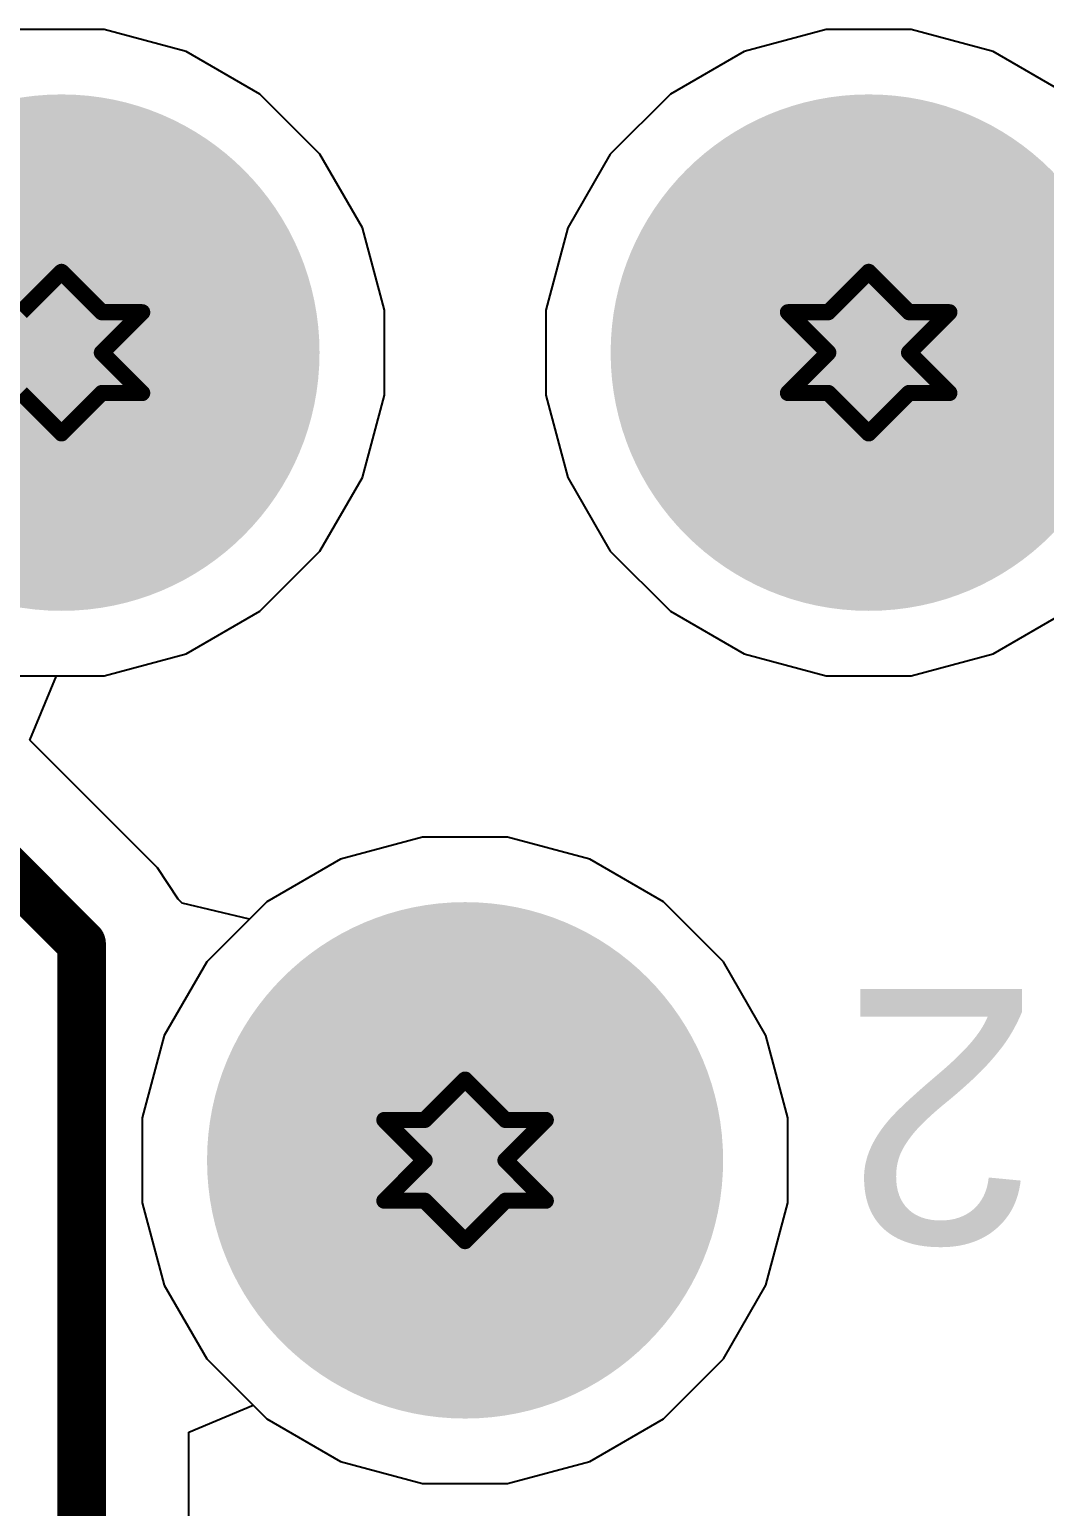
# Model space of a CAD drawing. Header units: inches. Extents: x -11 to 5428, y 0 to 5423.
# Drawn here: x 101.804 to 104.998, y 92.331 to 96.975 of the extents above; entities that cross this region are included whole.
import ezdxf

# ---------------------------------------------------------------- set-up
doc = ezdxf.new("R2010")
doc.units = ezdxf.units.IN
for name, color, linetype in [('Bottom Layer', 5, 'Continuous'), ('Bottom Solder', 6, 'Continuous'), ('Drill Drawing', 1, 'Continuous'), ('GND', 16, 'Continuous'), ('Multi-Layer', 9, 'Continuous'), ('Pad Holes', 156, 'Continuous'), ('PWR', 76, 'Continuous'), ('Top Layer', 1, 'Continuous'), ('Top Overlay', 2, 'Continuous'), ('Top Solder', 216, 'Continuous')]:
    doc.layers.add(name, color=color, linetype=linetype)
doc.styles.add('Arial', font='', dxfattribs={"height": 0.2})
doc.styles.get('Arial').set_extended_font_data('Arial')

# ---------------------------------------------------------------- blocks, each defined once
blk = doc.blocks.new('X14CBIWB1DY1027_210')
at = {"layer": 'Bottom Layer'}
h = blk.add_hatch(color=5, dxfattribs=at)
edge = h.paths.add_edge_path()
edge.add_arc((-24.13, 4.445), 0.762, 0, 360)
h = blk.add_hatch(color=5, dxfattribs=at)
edge = h.paths.add_edge_path()
edge.add_arc((-25.4, 1.905), 0.762, 0, 360)
h = blk.add_hatch(color=5, dxfattribs=at)
edge = h.paths.add_edge_path()
edge.add_arc((-22.86, 1.905), 0.762, 0, 360)
at = {"layer": 'Bottom Solder'}
h = blk.add_hatch(color=6, dxfattribs=at)
edge = h.paths.add_edge_path()
edge.add_arc((-24.13, 4.445), 0.812, 0, 360)
h = blk.add_hatch(color=6, dxfattribs=at)
edge = h.paths.add_edge_path()
edge.add_arc((-25.4, 1.905), 0.812, 0, 360)
h = blk.add_hatch(color=6, dxfattribs=at)
edge = h.paths.add_edge_path()
edge.add_arc((-22.86, 1.905), 0.812, 0, 360)
at = {"layer": 'GND'}
h = blk.add_hatch(color=16, dxfattribs=at)
edge = h.paths.add_edge_path()
edge.add_arc((-24.13, 4.445), 0.762, 0, 360)
h = blk.add_hatch(color=16, dxfattribs=at)
edge = h.paths.add_edge_path()
edge.add_arc((-25.4, 1.905), 0.762, 0, 360)
h = blk.add_hatch(color=16, dxfattribs=at)
edge = h.paths.add_edge_path()
edge.add_arc((-22.86, 1.905), 0.762, 0, 360)
at = {"layer": 'Multi-Layer'}
h = blk.add_hatch(color=9, dxfattribs=at)
edge = h.paths.add_edge_path()
edge.add_arc((-24.13, 4.445), 0.762, 0, 360)
h = blk.add_hatch(color=9, dxfattribs=at)
edge = h.paths.add_edge_path()
edge.add_arc((-25.4, 1.905), 0.762, 0, 360)
h = blk.add_hatch(color=9, dxfattribs=at)
edge = h.paths.add_edge_path()
edge.add_arc((-22.86, 1.905), 0.762, 0, 360)
at = {"layer": 'Pad Holes'}
h = blk.add_hatch(color=7, dxfattribs=at)
edge = h.paths.add_edge_path()
edge.add_arc((-24.13, 4.445), 0.475, 0, 360)
h = blk.add_hatch(color=7, dxfattribs=at)
edge = h.paths.add_edge_path()
edge.add_arc((-25.4, 1.905), 0.475, 0, 360)
h = blk.add_hatch(color=7, dxfattribs=at)
edge = h.paths.add_edge_path()
edge.add_arc((-22.86, 1.905), 0.475, 0, 360)
at = {"layer": 'PWR'}
h = blk.add_hatch(color=76, dxfattribs=at)
edge = h.paths.add_edge_path()
edge.add_arc((-24.13, 4.445), 0.762, 0, 360)
h = blk.add_hatch(color=76, dxfattribs=at)
edge = h.paths.add_edge_path()
edge.add_arc((-25.4, 1.905), 0.762, 0, 360)
h = blk.add_hatch(color=76, dxfattribs=at)
edge = h.paths.add_edge_path()
edge.add_arc((-22.86, 1.905), 0.762, 0, 360)
at = {"layer": 'Top Layer'}
h = blk.add_hatch(color=1, dxfattribs=at)
edge = h.paths.add_edge_path()
edge.add_arc((-24.13, 4.445), 0.762, 0, 360)
h = blk.add_hatch(color=1, dxfattribs=at)
edge = h.paths.add_edge_path()
edge.add_arc((-25.4, 1.905), 0.762, 0, 360)
h = blk.add_hatch(color=1, dxfattribs=at)
edge = h.paths.add_edge_path()
edge.add_arc((-22.86, 1.905), 0.762, 0, 360)
at = {"layer": 'Top Solder'}
h = blk.add_hatch(color=216, dxfattribs=at)
edge = h.paths.add_edge_path()
edge.add_arc((-24.13, 4.445), 0.812, 0, 360)
h = blk.add_hatch(color=216, dxfattribs=at)
edge = h.paths.add_edge_path()
edge.add_arc((-25.4, 1.905), 0.812, 0, 360)
h = blk.add_hatch(color=216, dxfattribs=at)
edge = h.paths.add_edge_path()
edge.add_arc((-22.86, 1.905), 0.812, 0, 360)
at = {"layer": 'Top Overlay', "style": 'Arial'}
blk.add_text('2', height=0.8, dxfattribs=at).set_placement((-25.9388, 3.9062))

msp = doc.modelspace()

# ---------------------------------------------------------------- linework, layer by layer
at = {"layer": 'Bottom Layer'}
for p, q in [((102.0389, 96.9753), (101.7714, 96.9753)), ((102.2973, 96.906), (102.0389, 96.9753)), ((104.3114, 96.9753), (104.053, 96.906)), ((104.5789, 96.9753), (104.3114, 96.9753)), ((104.8373, 96.906), (104.5789, 96.9753)), ((102.529, 96.7723), (102.2973, 96.906)), ((104.053, 96.906), (103.8213, 96.7723)), ((105.069, 96.7723), (104.8373, 96.906)), ((102.7181, 96.5831), (102.529, 96.7723)), ((103.8213, 96.7723), (103.6321, 96.5831)), ((102.8519, 96.3514), (102.7181, 96.5831)), ((103.6321, 96.5831), (103.4984, 96.3514)), ((102.9211, 96.093), (102.8519, 96.3514)), ((103.4984, 96.3514), (103.4291, 96.093)), ((102.9211, 95.8255), (102.9211, 96.093)), ((103.4291, 96.093), (103.4291, 95.8255)), ((102.8519, 95.5671), (102.9211, 95.8255)), ((103.4291, 95.8255), (103.4984, 95.5671)), ((102.7181, 95.3354), (102.8519, 95.5671)), ((103.4984, 95.5671), (103.6321, 95.3354)), ((102.529, 95.1463), (102.7181, 95.3354)), ((103.6321, 95.3354), (103.8213, 95.1463)), ((102.2973, 95.0125), (102.529, 95.1463)), ((103.8213, 95.1463), (104.053, 95.0125)), ((104.8373, 95.0125), (105.069, 95.1463)), ((102.0389, 94.9433), (102.2973, 95.0125)), ((104.053, 95.0125), (104.3114, 94.9433)), ((104.5789, 94.9433), (104.8373, 95.0125)), ((101.7714, 94.9433), (102.0389, 94.9433)), ((104.3114, 94.9433), (104.5789, 94.9433)), ((103.0414, 94.4353), (102.783, 94.366)), ((103.3089, 94.4353), (103.0414, 94.4353)), ((103.5673, 94.366), (103.3089, 94.4353)), ((102.783, 94.366), (102.5513, 94.2323)), ((103.799, 94.2323), (103.5673, 94.366)), ((102.5513, 94.2323), (102.3621, 94.0431)), ((103.9881, 94.0431), (103.799, 94.2323)), ((102.3621, 94.0431), (102.2284, 93.8114)), ((104.1219, 93.8114), (103.9881, 94.0431)), ((102.2284, 93.8114), (102.1591, 93.553)), ((104.1911, 93.553), (104.1219, 93.8114)), ((102.1591, 93.553), (102.1591, 93.2855)), ((104.1911, 93.2855), (104.1911, 93.553)), ((102.1591, 93.2855), (102.2284, 93.0271)), ((104.1219, 93.0271), (104.1911, 93.2855)), ((102.2284, 93.0271), (102.3621, 92.7954)), ((103.9881, 92.7954), (104.1219, 93.0271)), ((102.3621, 92.7954), (102.5513, 92.6063)), ((103.799, 92.6063), (103.9881, 92.7954)), ((102.5513, 92.6063), (102.783, 92.4725)), ((103.5673, 92.4725), (103.799, 92.6063)), ((102.783, 92.4725), (103.0414, 92.4033)), ((103.3089, 92.4033), (103.5673, 92.4725)), ((103.0414, 92.4033), (103.3089, 92.4033))]:
    msp.add_line(p, q, dxfattribs=at)
at = {"layer": 'Drill Drawing'}
for points in [[(101.7781, 96.0863, 0.0508, 0.0508, 0), (101.9051, 96.2133, 0.0508, 0.0508, 0)], [(101.9051, 96.2133, 0.0508, 0.0508, 0), (102.0321, 96.0863, 0.0508, 0.0508, 0)], [(104.3181, 96.0863, 0.0508, 0.0508, 0), (104.4451, 96.2133, 0.0508, 0.0508, 0)], [(104.4451, 96.2133, 0.0508, 0.0508, 0), (104.5721, 96.0863, 0.0508, 0.0508, 0)], [(102.0321, 96.0863, 0.0508, 0.0508, 0), (102.1591, 96.0863, 0.0508, 0.0508, 0)], [(102.0321, 95.9593, 0.0508, 0.0508, 0), (102.1591, 96.0863, 0.0508, 0.0508, 0)], [(104.1911, 96.0863, 0.0508, 0.0508, 0), (104.3181, 95.9593, 0.0508, 0.0508, 0)], [(104.1911, 96.0863, 0.0508, 0.0508, 0), (104.3181, 96.0863, 0.0508, 0.0508, 0)], [(104.5721, 96.0863, 0.0508, 0.0508, 0), (104.6991, 96.0863, 0.0508, 0.0508, 0)], [(104.5721, 95.9593, 0.0508, 0.0508, 0), (104.6991, 96.0863, 0.0508, 0.0508, 0)], [(102.0321, 95.9593, 0.0508, 0.0508, 0), (102.1591, 95.8323, 0.0508, 0.0508, 0)], [(104.1911, 95.8323, 0.0508, 0.0508, 0), (104.3181, 95.9593, 0.0508, 0.0508, 0)], [(104.5721, 95.9593, 0.0508, 0.0508, 0), (104.6991, 95.8323, 0.0508, 0.0508, 0)], [(101.7781, 95.8323, 0.0508, 0.0508, 0), (101.9051, 95.7053, 0.0508, 0.0508, 0)], [(101.9051, 95.7053, 0.0508, 0.0508, 0), (102.0321, 95.8323, 0.0508, 0.0508, 0)], [(102.0321, 95.8323, 0.0508, 0.0508, 0), (102.1591, 95.8323, 0.0508, 0.0508, 0)], [(104.1911, 95.8323, 0.0508, 0.0508, 0), (104.3181, 95.8323, 0.0508, 0.0508, 0)], [(104.3181, 95.8323, 0.0508, 0.0508, 0), (104.4451, 95.7053, 0.0508, 0.0508, 0)], [(104.4451, 95.7053, 0.0508, 0.0508, 0), (104.5721, 95.8323, 0.0508, 0.0508, 0)], [(104.5721, 95.8323, 0.0508, 0.0508, 0), (104.6991, 95.8323, 0.0508, 0.0508, 0)], [(103.0481, 93.5463, 0.0508, 0.0508, 0), (103.1751, 93.6733, 0.0508, 0.0508, 0)], [(103.1751, 93.6733, 0.0508, 0.0508, 0), (103.3021, 93.5463, 0.0508, 0.0508, 0)], [(102.9211, 93.5463, 0.0508, 0.0508, 0), (103.0481, 93.4193, 0.0508, 0.0508, 0)], [(102.9211, 93.5463, 0.0508, 0.0508, 0), (103.0481, 93.5463, 0.0508, 0.0508, 0)], [(103.3021, 93.5463, 0.0508, 0.0508, 0), (103.4291, 93.5463, 0.0508, 0.0508, 0)], [(103.3021, 93.4193, 0.0508, 0.0508, 0), (103.4291, 93.5463, 0.0508, 0.0508, 0)], [(102.9211, 93.2923, 0.0508, 0.0508, 0), (103.0481, 93.4193, 0.0508, 0.0508, 0)], [(103.3021, 93.4193, 0.0508, 0.0508, 0), (103.4291, 93.2923, 0.0508, 0.0508, 0)], [(102.9211, 93.2923, 0.0508, 0.0508, 0), (103.0481, 93.2923, 0.0508, 0.0508, 0)], [(103.0481, 93.2923, 0.0508, 0.0508, 0), (103.1751, 93.1653, 0.0508, 0.0508, 0)], [(103.1751, 93.1653, 0.0508, 0.0508, 0), (103.3021, 93.2923, 0.0508, 0.0508, 0)], [(103.3021, 93.2923, 0.0508, 0.0508, 0), (103.4291, 93.2923, 0.0508, 0.0508, 0)]]:
    msp.add_lwpolyline(points, format="xyseb", dxfattribs=at)
for points in [[(101.8924, 96.2133, 0.0254, 0.0254, 1), (101.9178, 96.2133, 0.0254, 0.0254, 1)], [(101.8924, 96.2133, 0.0254, 0.0254, 1), (101.9178, 96.2133, 0.0254, 0.0254, 1)], [(104.4324, 96.2133, 0.0254, 0.0254, 1), (104.4578, 96.2133, 0.0254, 0.0254, 1)], [(104.4324, 96.2133, 0.0254, 0.0254, 1), (104.4578, 96.2133, 0.0254, 0.0254, 1)], [(102.0194, 96.0863, 0.0254, 0.0254, 1), (102.0448, 96.0863, 0.0254, 0.0254, 1)], [(102.0194, 96.0863, 0.0254, 0.0254, 1), (102.0448, 96.0863, 0.0254, 0.0254, 1)], [(102.1464, 96.0863, 0.0254, 0.0254, 1), (102.1718, 96.0863, 0.0254, 0.0254, 1)], [(102.1464, 96.0863, 0.0254, 0.0254, 1), (102.1718, 96.0863, 0.0254, 0.0254, 1)], [(104.1784, 96.0863, 0.0254, 0.0254, 1), (104.2038, 96.0863, 0.0254, 0.0254, 1)], [(104.1784, 96.0863, 0.0254, 0.0254, 1), (104.2038, 96.0863, 0.0254, 0.0254, 1)], [(104.3054, 96.0863, 0.0254, 0.0254, 1), (104.3308, 96.0863, 0.0254, 0.0254, 1)], [(104.3054, 96.0863, 0.0254, 0.0254, 1), (104.3308, 96.0863, 0.0254, 0.0254, 1)], [(104.5594, 96.0863, 0.0254, 0.0254, 1), (104.5848, 96.0863, 0.0254, 0.0254, 1)], [(104.5594, 96.0863, 0.0254, 0.0254, 1), (104.5848, 96.0863, 0.0254, 0.0254, 1)], [(104.6864, 96.0863, 0.0254, 0.0254, 1), (104.7118, 96.0863, 0.0254, 0.0254, 1)], [(104.6864, 96.0863, 0.0254, 0.0254, 1), (104.7118, 96.0863, 0.0254, 0.0254, 1)], [(102.0194, 95.9593, 0.0254, 0.0254, 1), (102.0448, 95.9593, 0.0254, 0.0254, 1)], [(102.0194, 95.9593, 0.0254, 0.0254, 1), (102.0448, 95.9593, 0.0254, 0.0254, 1)], [(104.3054, 95.9593, 0.0254, 0.0254, 1), (104.3308, 95.9593, 0.0254, 0.0254, 1)], [(104.3054, 95.9593, 0.0254, 0.0254, 1), (104.3308, 95.9593, 0.0254, 0.0254, 1)], [(104.5594, 95.9593, 0.0254, 0.0254, 1), (104.5848, 95.9593, 0.0254, 0.0254, 1)], [(104.5594, 95.9593, 0.0254, 0.0254, 1), (104.5848, 95.9593, 0.0254, 0.0254, 1)], [(102.0194, 95.8323, 0.0254, 0.0254, 1), (102.0448, 95.8323, 0.0254, 0.0254, 1)], [(102.0194, 95.8323, 0.0254, 0.0254, 1), (102.0448, 95.8323, 0.0254, 0.0254, 1)], [(102.1464, 95.8323, 0.0254, 0.0254, 1), (102.1718, 95.8323, 0.0254, 0.0254, 1)], [(102.1464, 95.8323, 0.0254, 0.0254, 1), (102.1718, 95.8323, 0.0254, 0.0254, 1)], [(104.1784, 95.8323, 0.0254, 0.0254, 1), (104.2038, 95.8323, 0.0254, 0.0254, 1)], [(104.1784, 95.8323, 0.0254, 0.0254, 1), (104.2038, 95.8323, 0.0254, 0.0254, 1)], [(104.3054, 95.8323, 0.0254, 0.0254, 1), (104.3308, 95.8323, 0.0254, 0.0254, 1)], [(104.3054, 95.8323, 0.0254, 0.0254, 1), (104.3308, 95.8323, 0.0254, 0.0254, 1)], [(104.5594, 95.8323, 0.0254, 0.0254, 1), (104.5848, 95.8323, 0.0254, 0.0254, 1)], [(104.5594, 95.8323, 0.0254, 0.0254, 1), (104.5848, 95.8323, 0.0254, 0.0254, 1)], [(104.6864, 95.8323, 0.0254, 0.0254, 1), (104.7118, 95.8323, 0.0254, 0.0254, 1)], [(104.6864, 95.8323, 0.0254, 0.0254, 1), (104.7118, 95.8323, 0.0254, 0.0254, 1)], [(101.8924, 95.7053, 0.0254, 0.0254, 1), (101.9178, 95.7053, 0.0254, 0.0254, 1)], [(101.8924, 95.7053, 0.0254, 0.0254, 1), (101.9178, 95.7053, 0.0254, 0.0254, 1)], [(104.4324, 95.7053, 0.0254, 0.0254, 1), (104.4578, 95.7053, 0.0254, 0.0254, 1)], [(104.4324, 95.7053, 0.0254, 0.0254, 1), (104.4578, 95.7053, 0.0254, 0.0254, 1)], [(103.1624, 93.6733, 0.0254, 0.0254, 1), (103.1878, 93.6733, 0.0254, 0.0254, 1)], [(103.1624, 93.6733, 0.0254, 0.0254, 1), (103.1878, 93.6733, 0.0254, 0.0254, 1)], [(102.9084, 93.5463, 0.0254, 0.0254, 1), (102.9338, 93.5463, 0.0254, 0.0254, 1)], [(102.9084, 93.5463, 0.0254, 0.0254, 1), (102.9338, 93.5463, 0.0254, 0.0254, 1)], [(103.0354, 93.5463, 0.0254, 0.0254, 1), (103.0608, 93.5463, 0.0254, 0.0254, 1)], [(103.0354, 93.5463, 0.0254, 0.0254, 1), (103.0608, 93.5463, 0.0254, 0.0254, 1)], [(103.2894, 93.5463, 0.0254, 0.0254, 1), (103.3148, 93.5463, 0.0254, 0.0254, 1)], [(103.2894, 93.5463, 0.0254, 0.0254, 1), (103.3148, 93.5463, 0.0254, 0.0254, 1)], [(103.4164, 93.5463, 0.0254, 0.0254, 1), (103.4418, 93.5463, 0.0254, 0.0254, 1)], [(103.4164, 93.5463, 0.0254, 0.0254, 1), (103.4418, 93.5463, 0.0254, 0.0254, 1)], [(103.0354, 93.4193, 0.0254, 0.0254, 1), (103.0608, 93.4193, 0.0254, 0.0254, 1)], [(103.0354, 93.4193, 0.0254, 0.0254, 1), (103.0608, 93.4193, 0.0254, 0.0254, 1)], [(103.2894, 93.4193, 0.0254, 0.0254, 1), (103.3148, 93.4193, 0.0254, 0.0254, 1)], [(103.2894, 93.4193, 0.0254, 0.0254, 1), (103.3148, 93.4193, 0.0254, 0.0254, 1)], [(102.9084, 93.2923, 0.0254, 0.0254, 1), (102.9338, 93.2923, 0.0254, 0.0254, 1)], [(102.9084, 93.2923, 0.0254, 0.0254, 1), (102.9338, 93.2923, 0.0254, 0.0254, 1)], [(103.0354, 93.2923, 0.0254, 0.0254, 1), (103.0608, 93.2923, 0.0254, 0.0254, 1)], [(103.0354, 93.2923, 0.0254, 0.0254, 1), (103.0608, 93.2923, 0.0254, 0.0254, 1)], [(103.2894, 93.2923, 0.0254, 0.0254, 1), (103.3148, 93.2923, 0.0254, 0.0254, 1)], [(103.2894, 93.2923, 0.0254, 0.0254, 1), (103.3148, 93.2923, 0.0254, 0.0254, 1)], [(103.4164, 93.2923, 0.0254, 0.0254, 1), (103.4418, 93.2923, 0.0254, 0.0254, 1)], [(103.4164, 93.2923, 0.0254, 0.0254, 1), (103.4418, 93.2923, 0.0254, 0.0254, 1)], [(103.1624, 93.1653, 0.0254, 0.0254, 1), (103.1878, 93.1653, 0.0254, 0.0254, 1)], [(103.1624, 93.1653, 0.0254, 0.0254, 1), (103.1878, 93.1653, 0.0254, 0.0254, 1)]]:
    msp.add_lwpolyline(points, format="xyseb", close=True, dxfattribs=at)
at = {"layer": 'GND'}
for p, q in [((102.0389, 96.9753), (101.7714, 96.9753)), ((102.2973, 96.906), (102.0389, 96.9753)), ((104.3114, 96.9753), (104.053, 96.906)), ((104.5789, 96.9753), (104.3114, 96.9753)), ((104.8373, 96.906), (104.5789, 96.9753)), ((102.529, 96.7723), (102.2973, 96.906)), ((104.053, 96.906), (103.8213, 96.7723)), ((105.069, 96.7723), (104.8373, 96.906)), ((102.7181, 96.5831), (102.529, 96.7723)), ((103.8213, 96.7723), (103.6321, 96.5831)), ((102.8519, 96.3514), (102.7181, 96.5831)), ((103.6321, 96.5831), (103.4984, 96.3514)), ((102.9211, 96.093), (102.8519, 96.3514)), ((103.4984, 96.3514), (103.4291, 96.093)), ((102.9211, 95.8255), (102.9211, 96.093)), ((103.4291, 96.093), (103.4291, 95.8255)), ((102.8519, 95.5671), (102.9211, 95.8255)), ((103.4291, 95.8255), (103.4984, 95.5671)), ((102.7181, 95.3354), (102.8519, 95.5671)), ((103.4984, 95.5671), (103.6321, 95.3354)), ((102.529, 95.1463), (102.7181, 95.3354)), ((103.6321, 95.3354), (103.8213, 95.1463)), ((102.2973, 95.0125), (102.529, 95.1463)), ((103.8213, 95.1463), (104.053, 95.0125)), ((104.8373, 95.0125), (105.069, 95.1463)), ((102.0389, 94.9433), (102.2973, 95.0125)), ((104.053, 95.0125), (104.3114, 94.9433)), ((104.5789, 94.9433), (104.8373, 95.0125)), ((101.7714, 94.9433), (102.0389, 94.9433)), ((104.3114, 94.9433), (104.5789, 94.9433)), ((103.0414, 94.4353), (102.783, 94.366)), ((103.3089, 94.4353), (103.0414, 94.4353)), ((103.5673, 94.366), (103.3089, 94.4353)), ((102.783, 94.366), (102.5513, 94.2323)), ((103.799, 94.2323), (103.5673, 94.366)), ((102.5513, 94.2323), (102.3621, 94.0431)), ((103.9881, 94.0431), (103.799, 94.2323)), ((102.3621, 94.0431), (102.2284, 93.8114)), ((104.1219, 93.8114), (103.9881, 94.0431)), ((102.2284, 93.8114), (102.1591, 93.553)), ((104.1911, 93.553), (104.1219, 93.8114)), ((102.1591, 93.553), (102.1591, 93.2855)), ((104.1911, 93.2855), (104.1911, 93.553)), ((102.1591, 93.2855), (102.2284, 93.0271)), ((104.1219, 93.0271), (104.1911, 93.2855)), ((102.2284, 93.0271), (102.3621, 92.7954)), ((103.9881, 92.7954), (104.1219, 93.0271)), ((102.3621, 92.7954), (102.5513, 92.6063)), ((103.799, 92.6063), (103.9881, 92.7954)), ((102.5513, 92.6063), (102.783, 92.4725)), ((103.5673, 92.4725), (103.799, 92.6063)), ((102.783, 92.4725), (103.0414, 92.4033)), ((103.3089, 92.4033), (103.5673, 92.4725)), ((103.0414, 92.4033), (103.3089, 92.4033))]:
    msp.add_line(p, q, dxfattribs=at)
at = {"layer": 'PWR'}
for p, q in [((102.0389, 96.9753), (101.7714, 96.9753)), ((102.2973, 96.906), (102.0389, 96.9753)), ((104.3114, 96.9753), (104.053, 96.906)), ((104.5789, 96.9753), (104.3114, 96.9753)), ((104.8373, 96.906), (104.5789, 96.9753)), ((102.529, 96.7723), (102.2973, 96.906)), ((104.053, 96.906), (103.8213, 96.7723)), ((105.069, 96.7723), (104.8373, 96.906)), ((102.7181, 96.5831), (102.529, 96.7723)), ((103.8213, 96.7723), (103.6321, 96.5831)), ((102.8519, 96.3514), (102.7181, 96.5831)), ((103.6321, 96.5831), (103.4984, 96.3514)), ((102.9211, 96.093), (102.8519, 96.3514)), ((103.4984, 96.3514), (103.4291, 96.093)), ((102.9211, 95.8255), (102.9211, 96.093)), ((103.4291, 96.093), (103.4291, 95.8255)), ((102.8519, 95.5671), (102.9211, 95.8255)), ((103.4291, 95.8255), (103.4984, 95.5671)), ((102.7181, 95.3354), (102.8519, 95.5671)), ((103.4984, 95.5671), (103.6321, 95.3354)), ((102.529, 95.1463), (102.7181, 95.3354)), ((103.6321, 95.3354), (103.8213, 95.1463)), ((102.2973, 95.0125), (102.529, 95.1463)), ((103.8213, 95.1463), (104.053, 95.0125)), ((104.8373, 95.0125), (105.069, 95.1463)), ((102.0389, 94.9433), (102.2973, 95.0125)), ((104.053, 95.0125), (104.3114, 94.9433)), ((104.5789, 94.9433), (104.8373, 95.0125)), ((101.7714, 94.9433), (102.0389, 94.9433)), ((104.3114, 94.9433), (104.5789, 94.9433)), ((103.0414, 94.4353), (102.783, 94.366)), ((103.3089, 94.4353), (103.0414, 94.4353)), ((103.5673, 94.366), (103.3089, 94.4353)), ((102.783, 94.366), (102.5513, 94.2323)), ((103.799, 94.2323), (103.5673, 94.366)), ((102.5513, 94.2323), (102.3621, 94.0431)), ((103.9881, 94.0431), (103.799, 94.2323)), ((102.3621, 94.0431), (102.2284, 93.8114)), ((104.1219, 93.8114), (103.9881, 94.0431)), ((102.2284, 93.8114), (102.1591, 93.553)), ((104.1911, 93.553), (104.1219, 93.8114)), ((102.1591, 93.553), (102.1591, 93.2855)), ((104.1911, 93.2855), (104.1911, 93.553)), ((102.1591, 93.2855), (102.2284, 93.0271)), ((104.1219, 93.0271), (104.1911, 93.2855)), ((102.2284, 93.0271), (102.3621, 92.7954)), ((103.9881, 92.7954), (104.1219, 93.0271)), ((102.3621, 92.7954), (102.5513, 92.6063)), ((103.799, 92.6063), (103.9881, 92.7954)), ((102.5513, 92.6063), (102.783, 92.4725)), ((103.5673, 92.4725), (103.799, 92.6063)), ((102.783, 92.4725), (103.0414, 92.4033)), ((103.3089, 92.4033), (103.5673, 92.4725)), ((103.0414, 92.4033), (103.3089, 92.4033))]:
    msp.add_line(p, q, dxfattribs=at)
at = {"layer": 'Top Layer'}
for p, q in [((102.0389, 96.9753), (101.7714, 96.9753)), ((102.2973, 96.906), (102.0389, 96.9753)), ((104.3114, 96.9753), (104.053, 96.906)), ((104.5789, 96.9753), (104.3114, 96.9753)), ((104.8373, 96.906), (104.5789, 96.9753)), ((102.529, 96.7723), (102.2973, 96.906)), ((104.053, 96.906), (103.8213, 96.7723)), ((105.069, 96.7723), (104.8373, 96.906)), ((102.7181, 96.5831), (102.529, 96.7723)), ((103.8213, 96.7723), (103.6321, 96.5831)), ((102.8519, 96.3514), (102.7181, 96.5831)), ((103.6321, 96.5831), (103.4984, 96.3514)), ((102.9211, 96.093), (102.8519, 96.3514)), ((103.4984, 96.3514), (103.4291, 96.093)), ((102.9211, 95.8255), (102.9211, 96.093)), ((103.4291, 96.093), (103.4291, 95.8255)), ((102.8519, 95.5671), (102.9211, 95.8255)), ((103.4291, 95.8255), (103.4984, 95.5671)), ((102.7181, 95.3354), (102.8519, 95.5671)), ((103.4984, 95.5671), (103.6321, 95.3354)), ((102.529, 95.1463), (102.7181, 95.3354)), ((103.6321, 95.3354), (103.8213, 95.1463)), ((102.2973, 95.0125), (102.529, 95.1463)), ((103.8213, 95.1463), (104.053, 95.0125)), ((104.8373, 95.0125), (105.069, 95.1463)), ((102.0389, 94.9433), (102.2973, 95.0125)), ((104.053, 95.0125), (104.3114, 94.9433)), ((104.5789, 94.9433), (104.8373, 95.0125)), ((101.8054, 94.7401), (101.8896, 94.9433)), ((101.8896, 94.9433), (102.0389, 94.9433)), ((104.3114, 94.9433), (104.5789, 94.9433)), ((102.2067, 94.3388), (101.8054, 94.7401)), ((103.0414, 94.4353), (102.783, 94.366)), ((103.3089, 94.4353), (103.0414, 94.4353)), ((103.5673, 94.366), (103.3089, 94.4353)), ((102.2723, 94.2407), (102.2067, 94.3388)), ((102.783, 94.366), (102.5513, 94.2323)), ((103.799, 94.2323), (103.5673, 94.366)), ((102.285, 94.2283), (102.2723, 94.2407)), ((102.4971, 94.1781), (102.285, 94.2283)), ((102.5513, 94.2323), (102.4971, 94.1781)), ((103.9881, 94.0431), (103.799, 94.2323)), ((104.1219, 93.8114), (103.9881, 94.0431)), ((104.1911, 93.553), (104.1219, 93.8114)), ((104.1911, 93.2855), (104.1911, 93.553)), ((104.1219, 93.0271), (104.1911, 93.2855)), ((103.9881, 92.7954), (104.1219, 93.0271)), ((103.799, 92.6063), (103.9881, 92.7954)), ((102.3053, 92.5649), (102.5085, 92.6491)), ((102.5085, 92.6491), (102.5513, 92.6063)), ((102.3053, 91.7563), (102.3053, 92.5649)), ((102.5513, 92.6063), (102.783, 92.4725)), ((103.5673, 92.4725), (103.799, 92.6063)), ((102.783, 92.4725), (103.0414, 92.4033)), ((103.3089, 92.4033), (103.5673, 92.4725)), ((103.0414, 92.4033), (103.3089, 92.4033))]:
    msp.add_line(p, q, dxfattribs=at)
for points in [[(100.9009, 95.1685, 0.1524, 0.1524, 0), (101.9686, 94.1008, 0.1524, 0.1524, 0)], [(101.9686, 91.7563, 0.1524, 0.1524, 0), (101.9686, 94.1008, 0.1524, 0.1524, 0)]]:
    msp.add_lwpolyline(points, format="xyseb", dxfattribs=at)
msp.add_lwpolyline([(101.9305, 94.1008, 0.0762, 0.0762, 1), (102.0067, 94.1008, 0.0762, 0.0762, 1)], format="xyseb", close=True, dxfattribs=at)
msp.add_lwpolyline([(101.9305, 94.1008, 0.0762, 0.0762, 1), (102.0067, 94.1008, 0.0762, 0.0762, 1)], format="xyseb", close=True, dxfattribs=at)

# ---------------------------------------------------------------- block references
at = {"rotation": 180}
msp.add_blockref('X14CBIWB1DY1027_210', (79.0451, 97.8643), dxfattribs=at)

doc.saveas('drawing.dxf')
